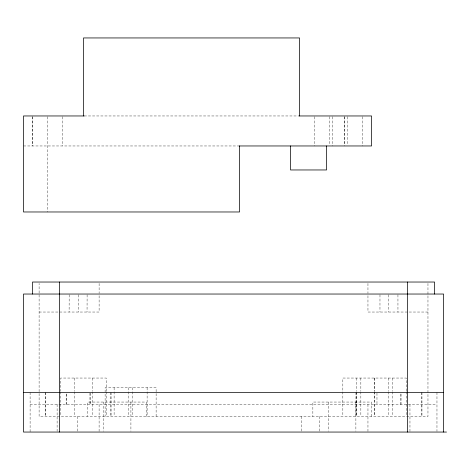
<?xml version="1.0" encoding="UTF-8"?>
<svg xmlns="http://www.w3.org/2000/svg" width="470" height="470" viewBox="0 0 470 470"><rect width="100%" height="100%" fill="white"/><g stroke="black" fill="none" stroke-linecap="round" stroke-linejoin="round"><path stroke-width="0.35" stroke-dasharray="2.35 1.76" d="M84.242 115.961L298.814 115.961M23.5 145.964L238.801 145.964M39.104 312.033L99.111 312.033L99.111 294.032M427.964 312.033L367.957 312.033L367.957 294.032M30.104 404.453L436.965 404.453M436.965 392.45L436.965 431.331M427.964 283.445L427.964 416.449L39.104 416.449L39.104 283.445M421.966 392.45L421.966 416.449M421.725 392.45L421.725 416.449M409.957 404.453L409.963 431.331M406.268 391.087L406.268 378.045L342.836 378.045L342.836 391.087M406.268 391.815L406.268 416.449M397.943 294.755L397.955 312.033M392.521 378.045L392.521 391.087M392.521 391.815L392.521 416.449M388.361 294.755L388.361 312.033M388.273 378.045L388.273 391.087M388.273 391.815L388.273 416.449M379.977 294.755L379.966 312.033M376.969 393.155L376.981 404.453M374.596 378.045L374.596 391.087M374.596 391.815L374.596 416.449M374.555 378.045L374.555 391.087M374.555 391.815L374.555 416.449M371.447 416.449L371.447 402.05L312.856 402.05L312.856 416.449M367.957 283.445L367.957 293.327M367.957 404.453L367.957 431.331M362.499 116.689L362.546 145.964M360.848 378.045L360.848 391.087M360.848 391.815L360.848 416.449M356.554 378.045L356.554 391.087M356.554 391.815L356.554 416.449M356.195 392.45L356.195 416.449M355.954 392.45L355.954 416.449M355.884 402.05L355.884 431.325M347.553 116.689L347.553 145.23M344.534 116.689L344.534 145.964M344.475 116.689L344.475 145.23M342.836 391.815L342.836 416.449M332.554 116.689L332.554 145.964M329.546 116.689L329.546 145.23M328.413 402.05L328.413 431.325M319.347 416.449L319.347 432.053M314.565 116.689L314.565 145.964M301.346 416.449L301.346 432.053M156.122 416.449L156.122 387.65L105.115 387.65L105.115 416.449M147.122 387.65L147.122 416.449M146.434 416.449L146.434 402.05L87.796 402.05L87.796 416.449M132.417 387.65L132.417 416.449M130.913 402.05L130.913 431.325M128.815 387.65L128.815 416.449M114.116 387.65L114.116 416.449M111.049 392.45L111.049 416.449M110.867 392.45L110.867 416.449M106.296 391.087L106.296 378.045L60.724 378.045L60.724 391.087M106.296 391.815L106.296 416.449M103.318 402.05L103.318 431.325M99.111 283.445L99.111 293.327M99.111 404.453L99.1 431.331M92.502 378.045L92.502 391.087M92.502 391.815L92.502 416.449M90.07 393.155L90.07 404.453M90.04 393.155L90.04 404.453M87.109 294.755L87.044 312.033M78.707 294.755L78.707 312.033M77.509 416.449L77.509 432.053M74.519 378.045L74.519 391.087M74.519 391.815L74.519 416.449M69.172 294.755L69.108 312.033M62.44 116.689L62.44 145.964M60.724 391.815L60.724 416.449M57.117 404.453L57.105 431.331M47.505 116.689L47.505 211.976M45.355 392.45L45.355 416.449M45.173 392.45L45.173 416.449M32.618 116.689L32.618 145.964M32.571 116.689L32.571 145.964M30.104 392.45L30.104 432.053M400.951 404.453L400.951 393.155L400.934 404.453M66.176 404.453L66.176 393.155L66.147 404.453"/><path stroke-width="0.7" d="M84.183 115.961L23.5 115.961L23.5 211.976L239.536 211.976L239.536 145.964M299.132 115.961L371.553 115.961L371.553 145.964L239.142 145.964M23.5 392.45L443.568 392.45M446.5 432.053L23.5 432.053L23.5 294.032L443.568 294.032L443.568 432.053M434.568 294.032L434.568 282.029L32.501 282.029L32.501 294.032M407.561 282.029L407.561 432.053M326.55 145.964L326.55 169.964L290.542 169.964L290.542 145.964M299.543 115.961L299.543 37.947L83.507 37.947L83.507 115.961M59.508 282.029L59.508 432.053"/></g></svg>
